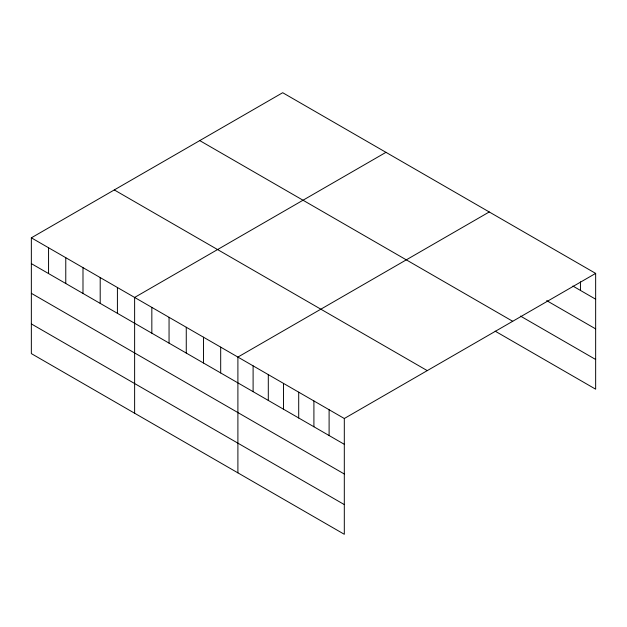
<?xml version="1.0" encoding="UTF-8"?>
<svg xmlns="http://www.w3.org/2000/svg" width="627" height="627" viewBox="0 0 627 627"><rect width="100%" height="100%" fill="white"/><g stroke="black" fill="none" stroke-linecap="round" stroke-linejoin="round"><path stroke-width="0.94" d="M31.35 237.821L344.309 418.507L344.309 534.29L31.35 353.604L31.35 237.821L282.691 92.71L595.65 273.396L595.65 389.179L495.158 331.158M385.966 152.337L134.625 297.449L134.625 413.232M489.248 211.965L237.899 357.077L237.899 472.852M344.309 418.507L595.65 273.396M572.851 286.045L595.65 299.204M546.673 300.615L595.65 328.893M520.488 316.094L595.65 359.483M199.747 140.597L512.706 321.283M114.294 189.934L427.253 370.62M31.35 263.63L344.309 444.316M31.35 293.326L344.309 474.004M31.35 323.916L344.309 504.594M580.453 281.829L580.453 290.426M329.104 409.729L329.104 435.538M313.908 400.959L313.908 426.768M298.703 392.181L298.703 417.99M283.506 383.403L283.506 409.212M268.301 374.625L268.301 400.434M253.104 365.854L253.104 391.663M220.688 347.139L220.688 372.947M203.477 337.201L203.477 363.009M186.266 327.263L186.266 353.072M169.055 317.325L169.055 343.134M151.836 307.387L151.836 333.196M117.414 287.511L117.414 313.32M100.202 277.573L100.202 303.382M82.991 267.635L82.991 293.444M65.772 257.697L65.772 283.506M48.561 247.759L48.561 273.568"/></g></svg>
